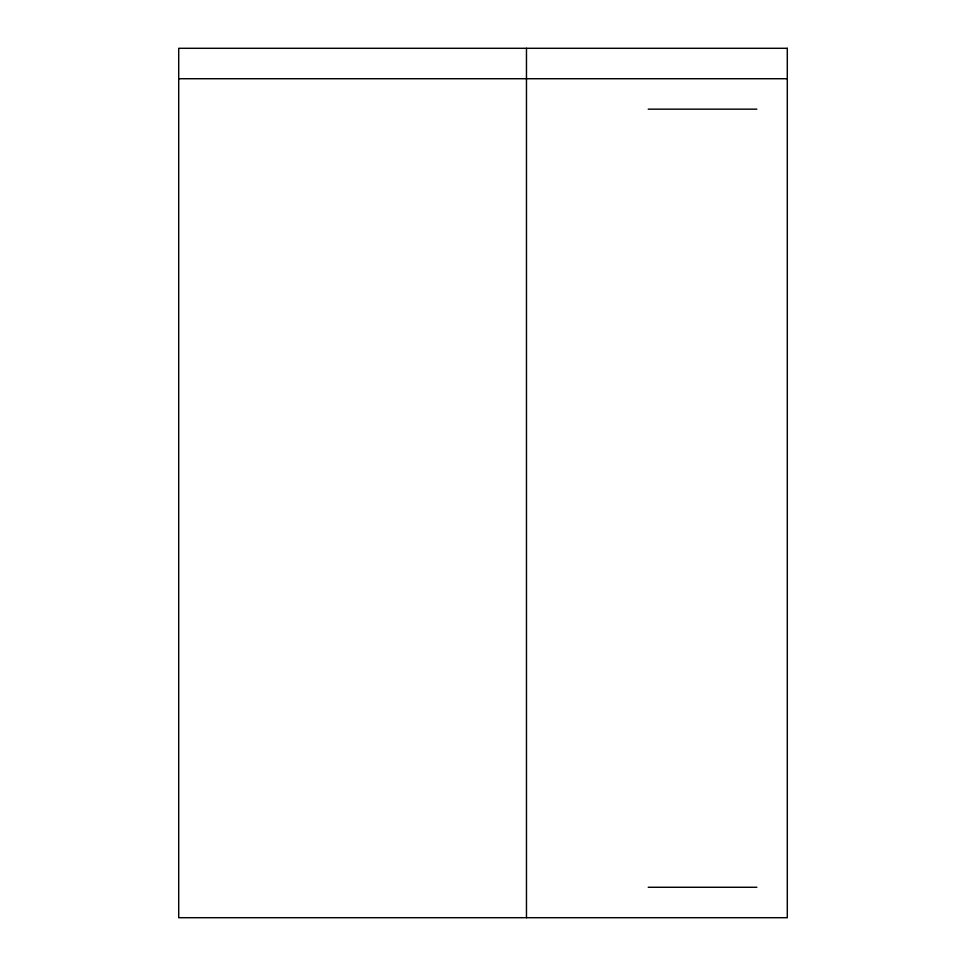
<?xml version="1.0" encoding="UTF-8"?>
<svg xmlns="http://www.w3.org/2000/svg" width="966" height="966" viewBox="0 0 966 966"><rect width="100%" height="100%" fill="white"/><g stroke="black" fill="none" stroke-linecap="round" stroke-linejoin="round"><path stroke-width="1.45" d="M178.71 78.729L787.29 78.729M648.222 109.158L756.861 109.158M648.222 887.271L756.861 887.271M526.47 48.3L526.47 917.7M787.29 48.3L178.71 48.3L178.71 917.7L787.29 917.7L787.29 48.3"/></g></svg>
